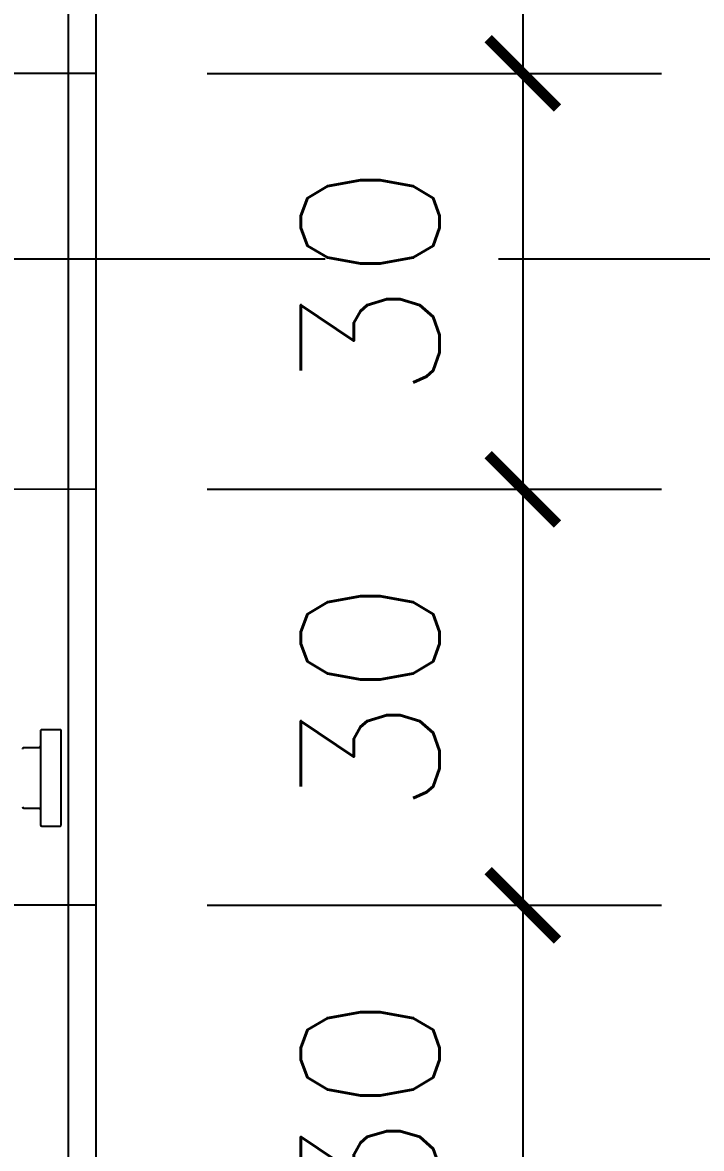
# Model space of a CAD drawing. Header units: centimetres. Extents: x -1797 to 2001, y -8788 to 1856.
# Drawn here: x -728.5 to -679.5, y 452.9 to 534.1 of the extents above; entities that cross this region are included whole.
import ezdxf

# ---------------------------------------------------------------- set-up
doc = ezdxf.new("R2010")
doc.units = ezdxf.units.CM
doc.header["$LTSCALE"] = 100
doc.header["$MEASUREMENT"] = 0
doc.header["$PDMODE"] = 35
doc.linetypes.add('HIDDEN', pattern=[0.375, 0.25, -0.125])
for name, color, linetype in [('DIM', 1, 'Continuous'), ('HIDDEN -03', 8, 'HIDDEN'), ('ID_Flooring_02', 127, 'Continuous'), ('ID_Furniture-Fixed_02', 145, 'Continuous'), ('WALL-01', 7, 'Continuous'), ('WALL-04', 1, 'Continuous')]:
    doc.layers.add(name, color=color, linetype=linetype)
doc.styles.add('ISO', font='isocp2.shx', dxfattribs={"width": 0.8})
doc.styles.add('ROMANS', font='romans')
doc.dimstyles.new('AS-17-100', dxfattribs={"dimtxt": 10, "dimasz": 5, "dimexe": 10, "dimexo": 10, "dimgap": 6, "dimtad": 1, "dimtoh": 1, "dimdec": 0, "dimdsep": 46, "dimtxsty": 'ROMANS', "dimblk1": 'ARCHTICK', "dimblk2": 'ARCHTICK', "dimsah": 1, "dimcen": 25, "dimdle": 10, "dimclrd": 1, "dimclre": 1, "dimclrt": 2, "dimadec": 0, "dimazin": 0, "dimtfac": 1, "dimtdec": 0, "dimtofl": 0, "dimtmove": 2, "dimatfit": 3, "dimldrblk": 'ARCHTICK', "dimfxl": 1, "dimtolj": 1, "dimtzin": 0, "dimarcsym": 0})
doc.dimstyles.new('DIM DET', dxfattribs={"dimtxt": 0.05, "dimasz": 0.025, "dimexe": 0.025, "dimexo": 0.025, "dimgap": 0.025, "dimtad": 1, "dimzin": 0, "dimdsep": 46, "dimtxsty": 'ISO', "dimblk": 'ARCHTICK', "dimcen": 0.1, "dimdle": 0.025, "dimclrd": 15, "dimclre": 15, "dimclrt": 2, "dimadec": 0, "dimazin": 0, "dimtfac": 1, "dimtmove": 2, "dimatfit": 0, "dimldrblk": 'ARCHTICK', "dimfxl": 0.17, "dimtzin": 1, "dimarcsym": 0})

# ---------------------------------------------------------------- blocks, each defined once
blk = doc.blocks.new('_ARCHTICK')
at = {"color": 0, "linetype": 'ByBlock', "const_width": 0.15}
blk.add_lwpolyline([(-0.5, -0.5), (0.5, 0.5)], dxfattribs=at)
blk = doc.blocks.new('*D498')
at = {"layer": 'Defpoints', "color": 0, "transparency": 16777216}
for p in [(-723.148, 560.433), (-725.148, 530.431), (-692.372, 530.431)]:
    blk.add_point(p, dxfattribs=at)
at = {"layer": 'DIM', "color": 1, "lineweight": -2, "transparency": 16777216}
for p, q in [((-692.372, 570.433), (-692.372, 520.431)), ((-713.148, 560.433), (-682.372, 560.433)), ((-715.148, 530.431), (-682.372, 530.431))]:
    blk.add_line(p, q, dxfattribs=at)
at = {"layer": 'DIM', "color": 1, "lineweight": -2, "transparency": 16777216, "xscale": 5, "yscale": 5, "zscale": 5}
for p, rotation in [((-692.372, 560.433), 90), ((-692.372, 530.431), 270)]:
    blk.add_blockref('_ARCHTICK', p, dxfattribs=dict(at, rotation=rotation))
at = {"layer": 'DIM', "color": 2, "transparency": 16777216, "insert": (-703.372, 545.432), "char_height": 10, "attachment_point": 5, "rotation": 90, "style": 'ROMANS'}
blk.add_mtext('\\A1;30', dxfattribs=at)
blk = doc.blocks.new('*D499')
at = {"layer": 'Defpoints', "color": 0, "transparency": 16777216}
for p in [(-725.148, 530.431), (-725.148, 500.431), (-692.372, 500.431)]:
    blk.add_point(p, dxfattribs=at)
at = {"layer": 'DIM', "color": 1, "lineweight": -2, "transparency": 16777216}
for p, q in [((-692.372, 540.431), (-692.372, 490.431)), ((-715.148, 530.431), (-682.372, 530.431)), ((-715.148, 500.431), (-682.372, 500.431))]:
    blk.add_line(p, q, dxfattribs=at)
at = {"layer": 'DIM', "color": 1, "lineweight": -2, "transparency": 16777216, "xscale": 5, "yscale": 5, "zscale": 5}
for p, rotation in [((-692.372, 530.431), 90), ((-692.372, 500.431), 270)]:
    blk.add_blockref('_ARCHTICK', p, dxfattribs=dict(at, rotation=rotation))
at = {"layer": 'DIM', "color": 2, "transparency": 16777216, "insert": (-703.372, 515.431), "char_height": 10, "attachment_point": 5, "rotation": 90, "style": 'ROMANS'}
blk.add_mtext('\\A1;30', dxfattribs=at)
blk = doc.blocks.new('*D500')
at = {"layer": 'Defpoints', "color": 0, "transparency": 16777216}
for p in [(-725.148, 500.431), (-725.148, 470.431), (-692.372, 470.431)]:
    blk.add_point(p, dxfattribs=at)
at = {"layer": 'DIM', "color": 1, "lineweight": -2, "transparency": 16777216}
for p, q in [((-692.372, 510.431), (-692.372, 460.431)), ((-715.148, 500.431), (-682.372, 500.431)), ((-715.148, 470.431), (-682.372, 470.431))]:
    blk.add_line(p, q, dxfattribs=at)
at = {"layer": 'DIM', "color": 1, "lineweight": -2, "transparency": 16777216, "xscale": 5, "yscale": 5, "zscale": 5}
for p, rotation in [((-692.372, 500.431), 90), ((-692.372, 470.431), 270)]:
    blk.add_blockref('_ARCHTICK', p, dxfattribs=dict(at, rotation=rotation))
at = {"layer": 'DIM', "color": 2, "transparency": 16777216, "insert": (-703.372, 485.431), "char_height": 10, "attachment_point": 5, "rotation": 90, "style": 'ROMANS'}
blk.add_mtext('\\A1;30', dxfattribs=at)
blk = doc.blocks.new('*D501')
at = {"layer": 'Defpoints', "color": 0, "transparency": 16777216}
for p in [(-725.148, 470.431), (-725.148, 440.431), (-692.372, 440.431)]:
    blk.add_point(p, dxfattribs=at)
at = {"layer": 'DIM', "color": 1, "lineweight": -2, "transparency": 16777216}
for p, q in [((-692.372, 480.431), (-692.372, 430.431)), ((-715.148, 470.431), (-682.372, 470.431)), ((-715.148, 440.431), (-682.372, 440.431))]:
    blk.add_line(p, q, dxfattribs=at)
at = {"layer": 'DIM', "color": 1, "lineweight": -2, "transparency": 16777216, "xscale": 5, "yscale": 5, "zscale": 5}
for p, rotation in [((-692.372, 470.431), 90), ((-692.372, 440.431), 270)]:
    blk.add_blockref('_ARCHTICK', p, dxfattribs=dict(at, rotation=rotation))
at = {"layer": 'DIM', "color": 2, "transparency": 16777216, "insert": (-703.372, 455.431), "char_height": 10, "attachment_point": 5, "rotation": 90, "style": 'ROMANS'}
blk.add_mtext('\\A1;30', dxfattribs=at)
blk = doc.blocks.new('SHOWE')
at = {"layer": 'ID_Furniture-Fixed_02'}
for p, q in [((3636.913, -5442.152), (3636.913, -5449.007)), ((3638.304, -5442.102), (3636.963, -5442.102)), ((3638.404, -5448.958), (3638.404, -5442.202)), ((3636.913, -5443.593), (3636.913, -5447.567)), ((3639.596, -5443.394), (3638.503, -5443.394)), ((3638.503, -5447.765), (3639.596, -5447.765)), ((3636.963, -5449.057), (3638.304, -5449.057))]:
    blk.add_line(p, q, dxfattribs=at)
for centre, radius, start, end in [((3636.963, -5442.152), 0.0497, 90, 180), ((3638.304, -5442.202), 0.0994, 0, 90), ((3638.503, -5443.295), 0.0994, 180, 270), ((3639.596, -5443.493), 0.0994, 0, 90), ((3638.503, -5447.865), 0.0994, 90, 180), ((3639.596, -5447.666), 0.0994, 270, 0), ((3636.963, -5449.007), 0.0497, 180, 270), ((3638.304, -5448.958), 0.0994, 270, 0)]:
    blk.add_arc(centre, radius, start, end, dxfattribs=at)

msp = doc.modelspace()

# ---------------------------------------------------------------- linework, layer by layer
at = {"layer": 'ID_Flooring_02'}
for p, q in [((-723.148, 530.433), (-913.148, 530.233)), ((-723.148, 500.433), (-913.148, 500.233)), ((-723.148, 470.433), (-913.148, 470.233))]:
    msp.add_line(p, q, dxfattribs=at)
at = {"layer": 'WALL-01'}
msp.add_line((-723.148, 320.433), (-723.148, 680.433), dxfattribs=at)
at = {"layer": 'WALL-04'}
msp.add_line((-725.148, 370.433), (-725.148, 670.407), dxfattribs=at)

# ---------------------------------------------------------------- block references
at = {"layer": 'DIM', "rotation": 180}
msp.add_blockref('SHOWE', (2911.236, -4965.971), dxfattribs=at)

# ---------------------------------------------------------------- dimensions: what is measured, and where the dimension line sits
at = {"layer": 'DIM'}
for base, p1, p2, picture, middle in [((-692.372, 530.431), (-723.148, 560.433), (-725.148, 530.431), '*D498', (-703.372, 545.432)), ((-692.372, 500.431), (-725.148, 530.431), (-725.148, 500.431), '*D499', (-703.372, 515.431)), ((-692.372, 470.431), (-725.148, 500.431), (-725.148, 470.431), '*D500', (-703.372, 485.431)), ((-692.372, 440.431), (-725.148, 470.431), (-725.148, 440.431), '*D501', (-703.372, 455.431))]:
    dim = msp.add_linear_dim(base=base, p1=p1, p2=p2, angle=270, dimstyle='AS-17-100', dxfattribs=at)
    dim.commit()
    dim.dimension.update_dxf_attribs({"geometry": picture, "text_midpoint": middle})

# ---------------------------------------------------------------- leaders
at = {"layer": 'HIDDEN -03'}
msp.add_leader([(-731.618, 517.061), (-574.427, 517.061)], dimstyle='DIM DET', override={"dimasz": 0.04, "dimtad": 0, "dimclrd": 251, "dimldrblk": 'Dot', "dimfxl": 0.1}, dxfattribs=at)

doc.saveas('drawing.dxf')
